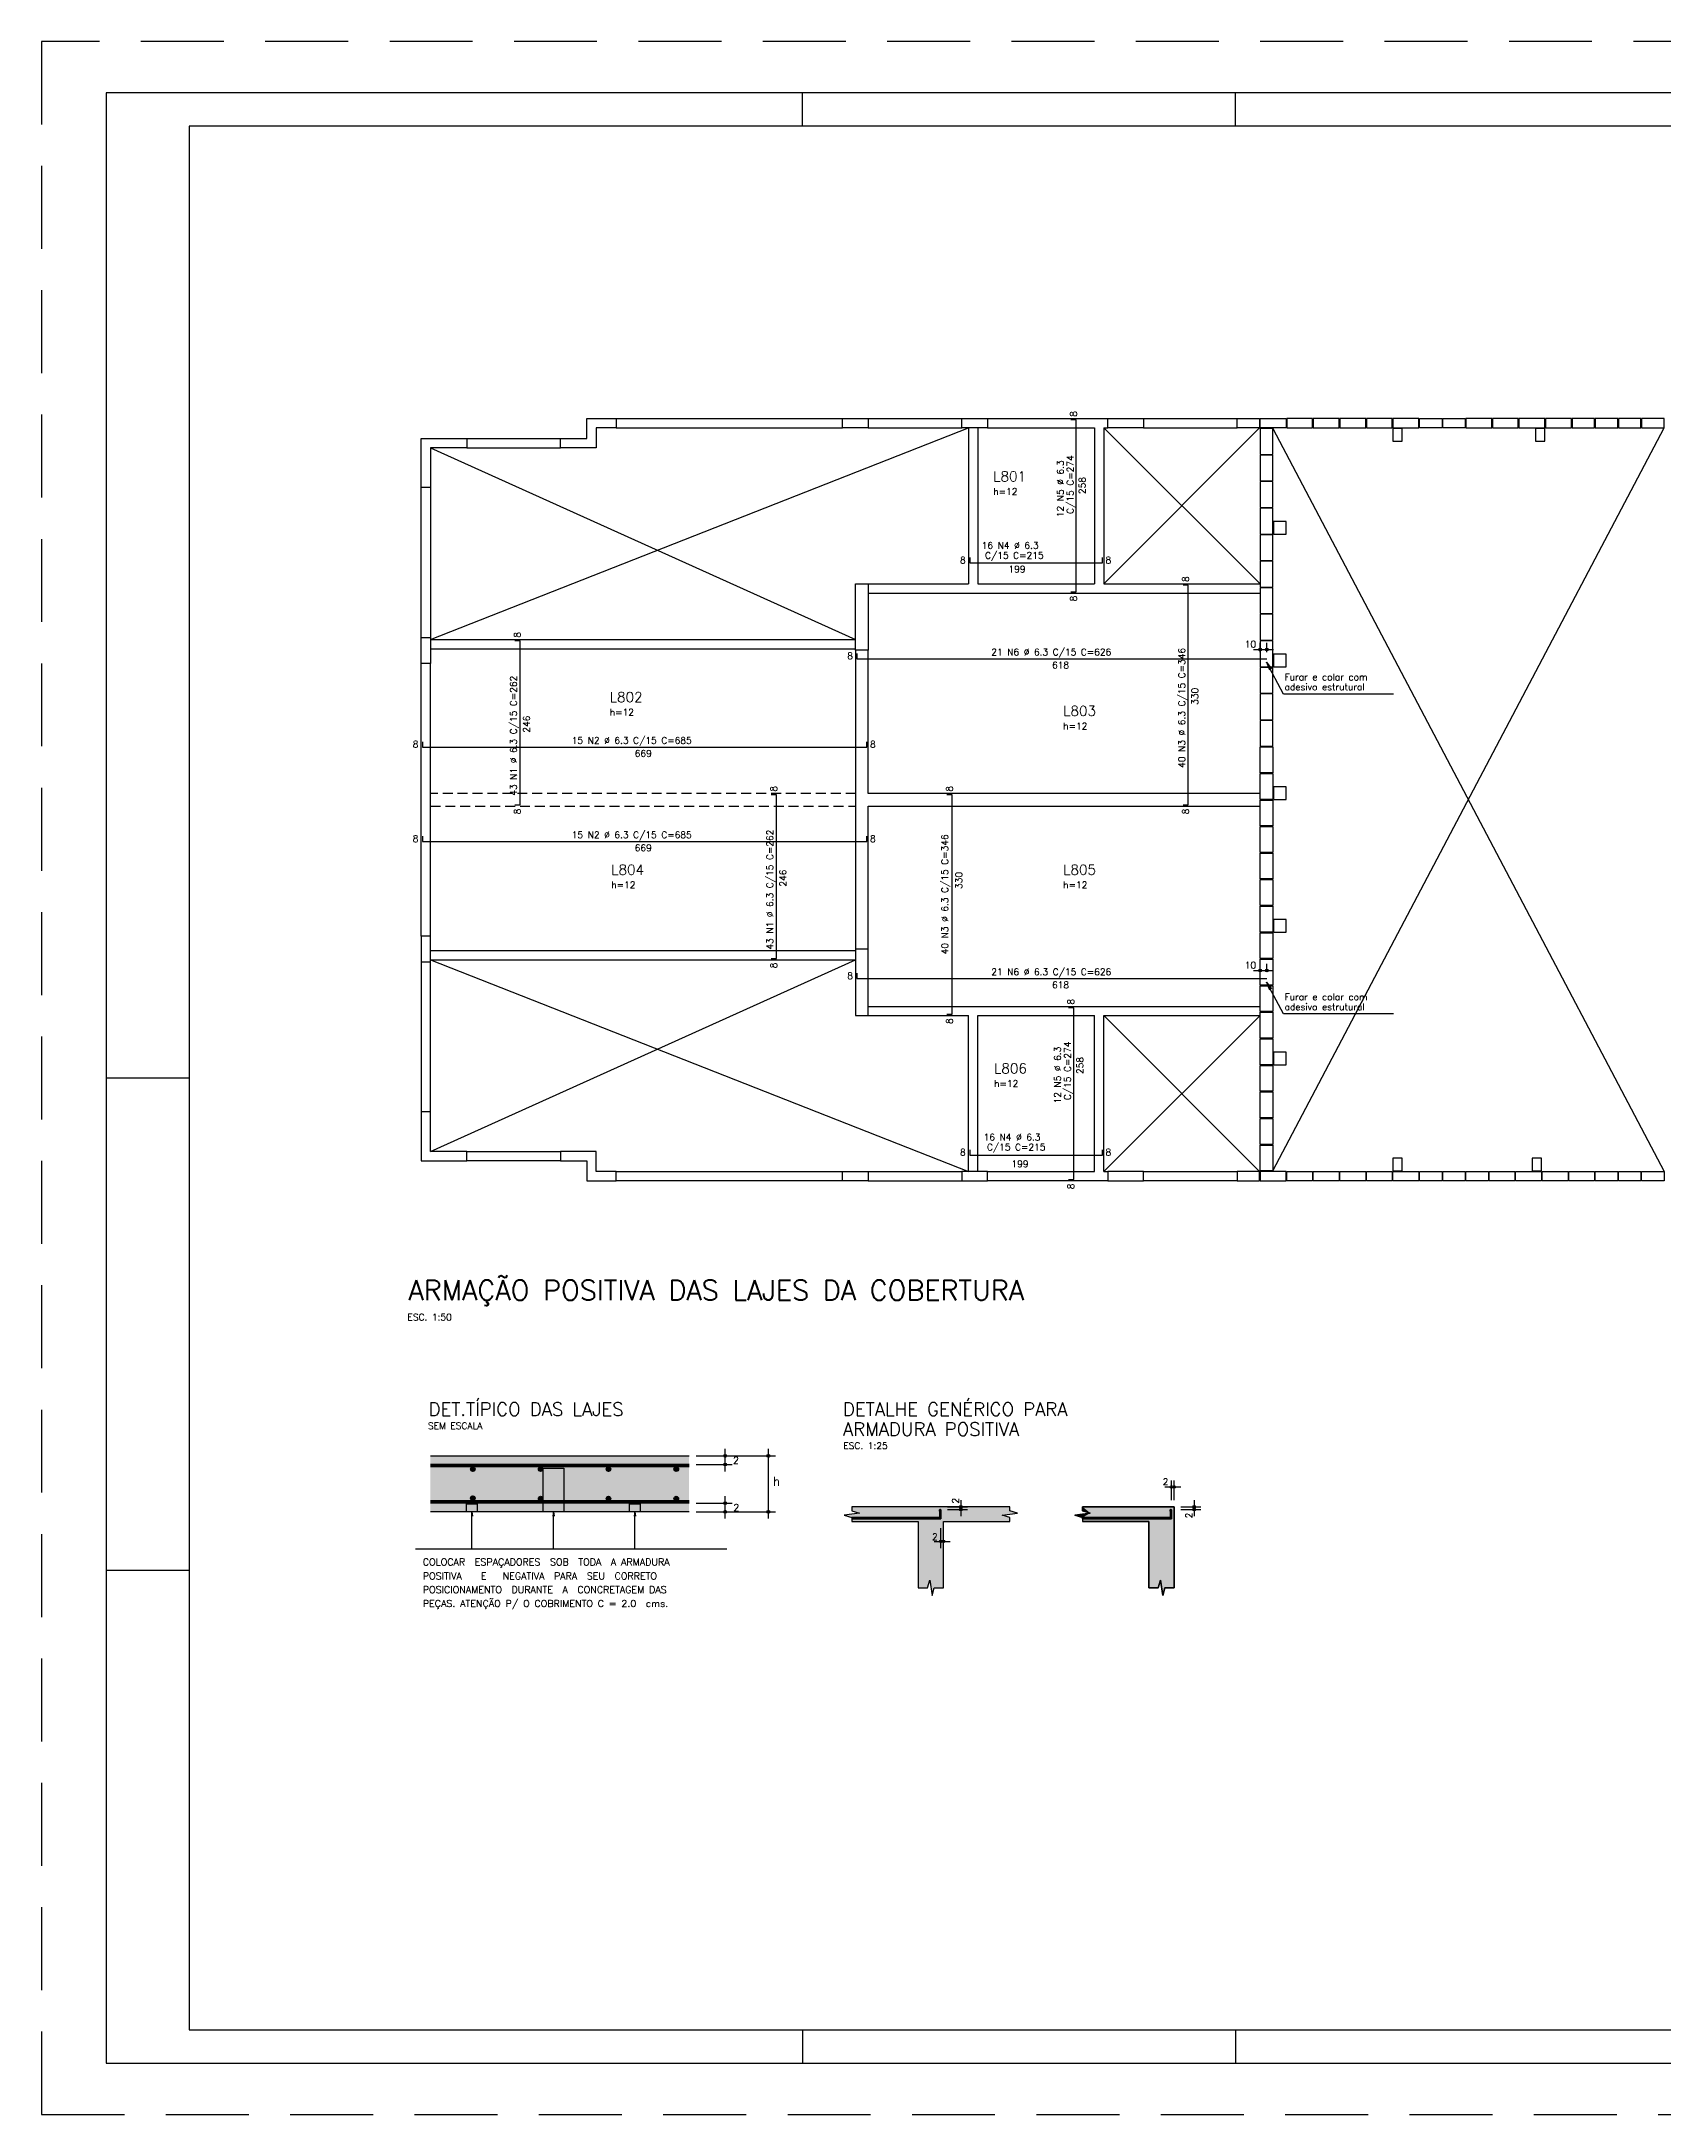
# Model space of a CAD drawing. Extents: x -1.9 to 86, y -1.5 to 60.9.
# Drawn here: x -1.9 to 47, y -1.5 to 60.9 of the extents above; entities that cross this region are included whole.
import ezdxf

# ---------------------------------------------------------------- set-up
doc = ezdxf.new("R2010")
doc.units = 0
doc.header["$MEASUREMENT"] = 0
doc.linetypes.add('ESTILO_TQS_0001', pattern=[0.45, 0.3, -0.15])
doc.linetypes.add('HIDDEN', pattern=[0.375, 0.25, -0.125])
doc.layers.get('0').update_dxf_attribs({"linetype": 'CONTINUOUS'})
doc.layers.get('Defpoints').update_dxf_attribs({"linetype": 'CONTINUOUS'})
for name, color, linetype in [('ARQ_FOLHA', 7, 'CONTINUOUS'), ('PENA_01', 1, 'CONTINUOUS'), ('PENA_02', 2, 'CONTINUOUS'), ('PENA_03', 3, 'CONTINUOUS'), ('PENA_04', 4, 'CONTINUOUS'), ('PENA_05', 5, 'CONTINUOUS'), ('PENA_06', 6, 'CONTINUOUS'), ('PENA_10', 253, 'CONTINUOUS')]:
    doc.layers.add(name, color=color, linetype=linetype)
doc.styles.get("Standard").update_dxf_attribs({"font": 'ROMANS.SHX'})

# ---------------------------------------------------------------- blocks, each defined once
blk = doc.blocks.new('FOLHA A1 - 841 X 594')
at = {"layer": 'ARQ_FOLHA', "color": 1}
for p, q in [((-631, 584), (-631, 594)), ((-500.5, 584), (-500.5, 594)), ((-816, 297), (-841, 297)), ((-816, 148.5), (-841, 148.5)), ((-631, 10), (-631, 0)), ((-500.5, 10), (-500.5, 0))]:
    blk.add_line(p, q, dxfattribs=at)
for points in [[(-841, 0), (0, 0), (0, 594), (-841, 594)], [(-816, 10), (-10, 10), (-10, 584), (-816, 584)]]:
    blk.add_lwpolyline(points, close=True, dxfattribs=at)
at = {"layer": 'Defpoints', "color": 8, "linetype": 'HIDDEN', "ltscale": 100}
blk.add_lwpolyline([(-860.5, 609.5), (-860.5, -15.5), (19.5, -15.5), (19.5, 609.5)], close=True, dxfattribs=at)
blk = doc.blocks.new('*U24')
blk.add_blockref('FOLHA A1 - 841 X 594', (0, 0))

msp = doc.modelspace()

# ---------------------------------------------------------------- linework, layer by layer
at = {"layer": 'PENA_01', "linetype": 'Continuous'}
for p, q in [((22.599, 42.6), (22.599, 33.58)), ((22.979, 38.28), (22.979, 42.6)), ((34.599, 42.621), (35.199, 42.621)), ((34.799, 42.542), (34.799, 42.821)), ((34.999, 42.542), (34.999, 42.821)), ((34.799, 38.28), (22.979, 38.28)), ((22.979, 37.9), (34.799, 37.9)), ((22.979, 33.58), (22.979, 37.9)), ((34.799, 32.898), (34.799, 33.141)), ((34.999, 32.898), (34.999, 33.141)), ((34.599, 32.941), (35.199, 32.941)), ((17.788, 18.305), (18.875, 18.305)), ((17.998, 18.305), (20.178, 18.305)), ((18.665, 17.84), (18.665, 18.515)), ((19.968, 16.415), (19.968, 18.515)), ((17.788, 18.05), (18.875, 18.05)), ((32.123, 16.97), (32.123, 17.57)), ((32.203, 16.97), (32.203, 17.57)), ((17.788, 16.881), (18.875, 16.881)), ((18.665, 16.415), (18.665, 17.091)), ((25.769, 16.97), (25.769, 16.49)), ((31.923, 17.37), (32.403, 17.37)), ((32.803, 16.97), (32.803, 16.49)), ((17.788, 16.625), (18.875, 16.625)), ((17.998, 16.625), (20.178, 16.625)), ((25.369, 16.77), (25.969, 16.77)), ((25.369, 16.69), (25.969, 16.69)), ((32.403, 16.77), (33.003, 16.77)), ((32.403, 16.69), (33.003, 16.69)), ((24.969, 15.73), (25.449, 15.73)), ((25.169, 15.53), (25.169, 16.13)), ((25.249, 15.53), (25.249, 16.13))]:
    msp.add_line(p, q, dxfattribs=at)
at = {"layer": 'PENA_01', "linetype": 'ESTILO_TQS_0001'}
for p, q in [((22.599, 38.28), (9.779, 38.28)), ((9.779, 37.9), (22.599, 37.9))]:
    msp.add_line(p, q, dxfattribs=at)
at = {"layer": 'PENA_01', "linetype": 'Continuous'}
for points in [[(15.379, 49.58), (22.199, 49.58)], [(22.979, 49.58), (25.799, 49.58)], [(26.579, 49.58), (30.199, 49.58)], [(31.279, 49.58), (34.099, 49.58)], [(35.579, 49.3), (34.799, 49.3), (34.799, 49.58), (35.579, 49.58), (35.579, 49.3)], [(35.599, 49.3), (36.379, 49.3), (36.379, 49.58), (35.599, 49.58), (35.599, 49.3)], [(36.399, 49.3), (37.179, 49.3), (37.179, 49.58), (36.399, 49.58), (36.399, 49.3)], [(37.199, 49.3), (37.979, 49.3), (37.979, 49.58), (37.199, 49.58), (37.199, 49.3)], [(37.999, 49.3), (38.779, 49.3), (38.779, 49.58), (37.999, 49.58), (37.999, 49.3)], [(38.799, 49.3), (39.579, 49.3), (39.579, 49.58), (38.799, 49.58), (38.799, 49.3)], [(40.279, 49.3), (39.599, 49.3), (39.599, 49.58), (40.279, 49.58), (40.279, 49.3)], [(40.979, 49.3), (40.299, 49.3), (40.299, 49.58), (40.979, 49.58), (40.979, 49.3)], [(40.999, 49.3), (41.779, 49.3), (41.779, 49.58), (40.999, 49.58), (40.999, 49.3)], [(41.799, 49.3), (42.579, 49.3), (42.579, 49.58), (41.799, 49.58), (41.799, 49.3)], [(42.599, 49.3), (43.379, 49.3), (43.379, 49.58), (42.599, 49.58), (42.599, 49.3)], [(43.399, 49.3), (44.179, 49.3), (44.179, 49.58), (43.399, 49.58), (43.399, 49.3)], [(44.199, 49.3), (44.879, 49.3), (44.879, 49.58), (44.199, 49.58), (44.199, 49.3)], [(44.899, 49.3), (45.579, 49.3), (45.579, 49.58), (44.899, 49.58), (44.899, 49.3)], [(45.599, 49.3), (46.279, 49.3), (46.279, 49.58), (45.599, 49.58), (45.599, 49.3)], [(46.299, 49.3), (46.979, 49.3), (46.979, 49.58), (46.299, 49.58), (46.299, 49.3)], [(10.879, 48.98), (13.699, 48.98)], [(15.379, 49.3), (22.199, 49.3)], [(22.979, 49.3), (25.799, 49.3)], [(25.999, 49.3), (25.999, 44.6)], [(26.279, 49.3), (26.279, 44.6)], [(26.579, 49.3), (29.799, 49.3)], [(29.799, 49.3), (29.799, 44.6)], [(30.079, 49.3), (30.079, 44.6)], [(30.079, 49.3), (30.199, 49.3)], [(31.279, 49.3), (34.099, 49.3)], [(34.799, 49.28), (34.799, 48.5), (35.179, 48.5), (35.179, 49.28), (34.799, 49.28)], [(38.799, 49.28), (38.799, 48.9), (39.079, 48.9), (39.079, 49.28), (38.799, 49.28)], [(43.099, 49.28), (43.099, 48.9), (43.379, 48.9), (43.379, 49.28), (43.099, 49.28)], [(10.879, 48.7), (13.699, 48.7)], [(34.799, 48.48), (34.799, 47.7), (35.179, 47.7), (35.179, 48.48), (34.799, 48.48)], [(9.499, 42.98), (9.499, 47.5)], [(9.779, 47.5), (9.779, 42.98)], [(34.799, 47.68), (34.799, 46.9), (35.179, 46.9), (35.179, 47.68), (34.799, 47.68)], [(34.799, 46.88), (34.799, 46.1), (35.179, 46.1), (35.179, 46.88), (34.799, 46.88)], [(35.199, 46.1), (35.579, 46.1), (35.579, 46.48), (35.199, 46.48), (35.199, 46.1)], [(34.799, 46.08), (34.799, 45.3), (35.179, 45.3), (35.179, 46.08), (34.799, 46.08)], [(34.799, 45.28), (34.799, 44.5), (35.179, 44.5), (35.179, 45.28), (34.799, 45.28)], [(22.979, 44.6), (25.999, 44.6)], [(26.279, 44.6), (29.799, 44.6)], [(30.079, 44.6), (34.799, 44.6)], [(34.799, 44.48), (34.799, 43.7), (35.179, 43.7), (35.179, 44.48), (34.799, 44.48)], [(22.979, 44.32), (34.799, 44.32)], [(34.799, 43.68), (34.799, 42.9), (35.179, 42.9), (35.179, 43.68), (34.799, 43.68)], [(9.779, 42.92), (22.599, 42.92)], [(9.779, 42.64), (22.599, 42.64)], [(34.799, 42.88), (34.799, 42.1), (35.179, 42.1), (35.179, 42.88), (34.799, 42.88)], [(9.499, 33.98), (9.499, 42.2)], [(9.779, 33.98), (9.779, 42.2)], [(34.799, 42.08), (34.799, 41.3), (35.179, 41.3), (35.179, 42.08), (34.799, 42.08)], [(35.199, 42.1), (35.579, 42.1), (35.579, 42.48), (35.199, 42.48), (35.199, 42.1)], [(34.799, 41.28), (34.799, 40.5), (35.179, 40.5), (35.179, 41.28), (34.799, 41.28)], [(34.799, 40.48), (34.799, 39.7), (35.179, 39.7), (35.179, 40.48), (34.799, 40.48)], [(34.799, 38.9), (34.799, 39.68), (35.179, 39.68), (35.179, 38.9), (34.799, 38.9)], [(34.799, 38.1), (34.799, 38.88), (35.179, 38.88), (35.179, 38.1), (34.799, 38.1)], [(35.199, 38.1), (35.579, 38.1), (35.579, 38.48), (35.199, 38.48), (35.199, 38.1)], [(34.799, 37.3), (34.799, 38.08), (35.179, 38.08), (35.179, 37.3), (34.799, 37.3)], [(34.799, 36.5), (34.799, 37.28), (35.179, 37.28), (35.179, 36.5), (34.799, 36.5)], [(34.799, 35.7), (34.799, 36.48), (35.179, 36.48), (35.179, 35.7), (34.799, 35.7)], [(34.799, 34.9), (34.799, 35.68), (35.179, 35.68), (35.179, 34.9), (34.799, 34.9)], [(34.799, 34.1), (34.799, 34.88), (35.179, 34.88), (35.179, 34.1), (34.799, 34.1)], [(35.199, 34.1), (35.579, 34.1), (35.579, 34.48), (35.199, 34.48), (35.199, 34.1)], [(34.799, 33.3), (34.799, 34.08), (35.179, 34.08), (35.179, 33.3), (34.799, 33.3)], [(9.499, 33.2), (9.499, 28.68)], [(9.779, 33.54), (22.599, 33.54)], [(9.779, 33.26), (22.599, 33.26)], [(9.779, 28.68), (9.779, 33.2)], [(34.799, 32.5), (34.799, 33.28), (35.179, 33.28), (35.179, 32.5), (34.799, 32.5)], [(34.799, 31.7), (34.799, 32.48), (35.179, 32.48), (35.179, 31.7), (34.799, 31.7)], [(22.979, 31.86), (34.799, 31.86)], [(22.979, 31.58), (25.999, 31.58)], [(25.999, 26.88), (25.999, 31.58)], [(26.279, 26.88), (26.279, 31.58)], [(26.279, 31.58), (29.799, 31.58)], [(29.799, 26.88), (29.799, 31.58)], [(30.079, 26.88), (30.079, 31.58)], [(30.079, 31.58), (34.799, 31.58)], [(34.799, 30.9), (34.799, 31.68), (35.179, 31.68), (35.179, 30.9), (34.799, 30.9)], [(34.799, 30.1), (34.799, 30.88), (35.179, 30.88), (35.179, 30.1), (34.799, 30.1)], [(34.799, 29.3), (34.799, 30.08), (35.179, 30.08), (35.179, 29.3), (34.799, 29.3)], [(35.199, 30.1), (35.579, 30.1), (35.579, 30.48), (35.199, 30.48), (35.199, 30.1)], [(34.799, 28.5), (34.799, 29.28), (35.179, 29.28), (35.179, 28.5), (34.799, 28.5)], [(34.799, 27.7), (34.799, 28.48), (35.179, 28.48), (35.179, 27.7), (34.799, 27.7)], [(34.799, 26.9), (34.799, 27.68), (35.179, 27.68), (35.179, 26.9), (34.799, 26.9)], [(10.879, 27.48), (13.699, 27.48)], [(13.699, 27.2), (10.879, 27.2)], [(15.379, 26.88), (22.199, 26.88)], [(22.979, 26.88), (25.799, 26.88)], [(26.579, 26.88), (29.799, 26.88)], [(30.079, 26.88), (30.199, 26.88)], [(31.279, 26.88), (34.099, 26.88)], [(35.579, 26.88), (34.799, 26.88), (34.799, 26.6), (35.579, 26.6), (35.579, 26.88)], [(35.599, 26.88), (36.379, 26.88), (36.379, 26.6), (35.599, 26.6), (35.599, 26.88)], [(36.399, 26.88), (37.179, 26.88), (37.179, 26.6), (36.399, 26.6), (36.399, 26.88)], [(37.199, 26.88), (37.979, 26.88), (37.979, 26.6), (37.199, 26.6), (37.199, 26.88)], [(37.999, 26.88), (38.779, 26.88), (38.779, 26.6), (37.999, 26.6), (37.999, 26.88)], [(38.799, 27.28), (38.799, 26.9), (39.079, 26.9), (39.079, 27.28), (38.799, 27.28)], [(38.799, 26.88), (39.579, 26.88), (39.579, 26.6), (38.799, 26.6), (38.799, 26.88)], [(39.599, 26.88), (40.279, 26.88), (40.279, 26.6), (39.599, 26.6), (39.599, 26.88)], [(40.299, 26.88), (40.979, 26.88), (40.979, 26.6), (40.299, 26.6), (40.299, 26.88)], [(40.999, 26.88), (41.679, 26.88), (41.679, 26.6), (40.999, 26.6), (40.999, 26.88)], [(41.699, 26.88), (42.479, 26.88), (42.479, 26.6), (41.699, 26.6), (41.699, 26.88)], [(42.499, 26.88), (43.279, 26.88), (43.279, 26.6), (42.499, 26.6), (42.499, 26.88)], [(42.999, 27.28), (42.999, 26.9), (43.279, 26.9), (43.279, 27.28), (42.999, 27.28)], [(43.299, 26.88), (44.079, 26.88), (44.079, 26.6), (43.299, 26.6), (43.299, 26.88)], [(44.099, 26.88), (44.879, 26.88), (44.879, 26.6), (44.099, 26.6), (44.099, 26.88)], [(44.899, 26.88), (45.579, 26.88), (45.579, 26.6), (44.899, 26.6), (44.899, 26.88)], [(45.599, 26.88), (46.279, 26.88), (46.279, 26.6), (45.599, 26.6), (45.599, 26.88)], [(46.299, 26.88), (46.979, 26.88), (46.979, 26.6), (46.299, 26.6), (46.299, 26.88)], [(22.199, 26.6), (15.379, 26.6)], [(22.979, 26.6), (25.799, 26.6)], [(30.199, 26.6), (26.579, 26.6)], [(34.099, 26.6), (31.279, 26.6)], [(11.03, 15.509), (11.03, 16.625), (11.048, 16.487), (11.03, 16.625), (11.012, 16.487)], [(13.487, 15.509), (13.487, 16.625), (13.505, 16.487), (13.487, 16.625), (13.469, 16.487)], [(15.944, 15.509), (15.944, 16.625), (15.962, 16.487), (15.944, 16.625), (15.926, 16.487)]]:
    msp.add_lwpolyline(points, dxfattribs=at)
at = {"layer": 'PENA_02', "linetype": 'Continuous'}
for points in [[(13.699, 48.98), (14.499, 48.98), (14.499, 49.58), (15.379, 49.58), (15.379, 49.3), (14.779, 49.3), (14.779, 48.7), (13.699, 48.7), (13.699, 48.98)], [(22.199, 49.58), (22.979, 49.58), (22.979, 49.3), (22.199, 49.3), (22.199, 49.58)], [(25.799, 49.58), (26.579, 49.58), (26.579, 49.3), (25.799, 49.3), (25.799, 49.58)], [(30.199, 49.58), (31.279, 49.58), (31.279, 49.3), (30.199, 49.3), (30.199, 49.58)], [(34.099, 49.58), (34.779, 49.58), (34.779, 49.3), (34.099, 49.3), (34.099, 49.58)], [(9.499, 48.98), (10.879, 48.98), (10.879, 48.7), (9.779, 48.7), (9.779, 47.5), (9.499, 47.5), (9.499, 48.98)], [(22.599, 42.6), (22.599, 44.6), (22.979, 44.6), (22.979, 42.6), (22.599, 42.6)], [(9.499, 42.2), (9.499, 42.98), (9.779, 42.98), (9.779, 42.2), (9.499, 42.2)], [(9.499, 33.98), (9.499, 33.2), (9.779, 33.2), (9.779, 33.98), (9.499, 33.98)], [(22.599, 33.58), (22.599, 31.58), (22.979, 31.58), (22.979, 33.58), (22.599, 33.58)], [(9.499, 27.2), (10.879, 27.2), (10.879, 27.48), (9.779, 27.48), (9.779, 28.68), (9.499, 28.68), (9.499, 27.2)], [(13.699, 27.2), (14.499, 27.2), (14.499, 26.6), (15.379, 26.6), (15.379, 26.88), (14.779, 26.88), (14.779, 27.48), (13.699, 27.48), (13.699, 27.2)], [(22.199, 26.88), (22.979, 26.88), (22.979, 26.6), (22.199, 26.6), (22.199, 26.88)], [(25.799, 26.6), (26.579, 26.6), (26.579, 26.88), (25.799, 26.88), (25.799, 26.6)], [(30.199, 26.6), (31.279, 26.6), (31.279, 26.88), (30.199, 26.88), (30.199, 26.6)], [(34.099, 26.6), (34.779, 26.6), (34.779, 26.88), (34.099, 26.88), (34.099, 26.6)]]:
    msp.add_lwpolyline(points, dxfattribs=at)
for centre, radius in [((34.799, 42.621), 0.04), ((34.799, 42.621), 0.02), ((34.999, 42.621), 0.04), ((34.999, 42.621), 0.02), ((34.799, 32.941), 0.04), ((34.799, 32.941), 0.02), ((34.999, 32.941), 0.04), ((34.999, 32.941), 0.02), ((18.665, 18.305), 0.042), ((18.665, 18.305), 0.021), ((19.968, 18.305), 0.042), ((19.968, 18.305), 0.021), ((18.665, 18.05), 0.042), ((18.665, 18.05), 0.021), ((18.665, 16.881), 0.042), ((18.665, 16.881), 0.021), ((32.123, 17.37), 0.04), ((32.123, 17.37), 0.02), ((32.203, 17.37), 0.04), ((32.203, 17.37), 0.02), ((18.665, 16.625), 0.042), ((18.665, 16.625), 0.021), ((19.968, 16.625), 0.042), ((19.968, 16.625), 0.021), ((25.769, 16.77), 0.04), ((25.769, 16.69), 0.04), ((25.769, 16.77), 0.02), ((25.769, 16.69), 0.02), ((32.803, 16.77), 0.04), ((32.803, 16.69), 0.04), ((32.803, 16.77), 0.02), ((32.803, 16.69), 0.02), ((25.169, 15.73), 0.04), ((25.169, 15.73), 0.02), ((25.249, 15.73), 0.04), ((25.249, 15.73), 0.02)]:
    msp.add_circle(centre, radius, dxfattribs=at)
at = {"layer": 'PENA_03', "linetype": 'Continuous'}
for p, q in [((34.799, 42.342), (34.799, 42.342)), ((34.999, 42.342), (34.999, 42.342)), ((34.799, 32.698), (34.799, 32.698)), ((34.999, 32.698), (34.999, 32.698)), ((9.777, 18.305), (17.578, 18.305)), ((17.578, 18.05), (9.777, 18.05)), ((17.578, 18.036), (9.777, 18.036)), ((17.578, 18.022), (9.777, 18.022)), ((17.578, 18.008), (9.777, 18.008)), ((17.578, 17.994), (9.777, 17.994)), ((17.578, 17.98), (9.777, 17.98)), ((10.988, 17.899), (11.068, 17.979)), ((10.999, 17.871), (11.096, 17.968)), ((11.001, 17.952), (11.016, 17.966)), ((11.019, 17.851), (11.116, 17.948)), ((11.049, 17.841), (11.127, 17.919)), ((13.033, 17.899), (13.113, 17.979)), ((13.044, 17.871), (13.141, 17.968)), ((13.046, 17.952), (13.06, 17.966)), ((13.064, 17.851), (13.161, 17.948)), ((13.093, 17.841), (13.171, 17.919)), ((15.077, 17.899), (15.157, 17.979)), ((15.089, 17.871), (15.186, 17.968)), ((15.09, 17.952), (15.105, 17.966)), ((15.109, 17.851), (15.205, 17.948)), ((15.138, 17.841), (15.216, 17.919)), ((17.122, 17.899), (17.202, 17.979)), ((17.133, 17.871), (17.23, 17.968)), ((17.135, 17.952), (17.15, 17.966)), ((17.153, 17.851), (17.25, 17.948)), ((17.183, 17.841), (17.261, 17.919)), ((17.578, 16.951), (9.777, 16.951)), ((17.578, 16.937), (9.777, 16.937)), ((17.578, 16.923), (9.777, 16.923)), ((17.578, 16.909), (9.777, 16.909)), ((17.578, 16.895), (9.777, 16.895)), ((17.578, 16.881), (9.777, 16.881)), ((10.988, 17.022), (11.068, 17.102)), ((10.999, 16.993), (11.096, 17.09)), ((11.001, 17.074), (11.016, 17.089)), ((11.019, 16.974), (11.116, 17.07)), ((11.049, 16.963), (11.127, 17.041)), ((13.033, 17.007), (13.113, 17.087)), ((13.044, 16.979), (13.141, 17.076)), ((13.046, 17.06), (13.06, 17.075)), ((13.064, 16.96), (13.161, 17.056)), ((13.093, 16.949), (13.171, 17.027)), ((15.077, 17.007), (15.157, 17.087)), ((15.089, 16.979), (15.186, 17.076)), ((15.09, 17.06), (15.105, 17.075)), ((15.109, 16.96), (15.205, 17.056)), ((15.138, 16.949), (15.216, 17.027)), ((17.122, 17.007), (17.202, 17.087)), ((17.133, 16.979), (17.23, 17.076)), ((17.135, 17.06), (17.15, 17.075)), ((17.153, 16.96), (17.25, 17.056)), ((17.183, 16.949), (17.261, 17.027)), ((17.578, 16.625), (9.777, 16.625)), ((22.489, 16.45), (22.489, 16.41)), ((25.129, 16.45), (22.489, 16.45)), ((22.489, 16.41), (25.169, 16.41)), ((23.729, 16.41), (23.729, 16.41)), ((25.129, 16.67), (25.129, 16.45)), ((25.169, 16.41), (25.169, 16.67)), ((32.083, 16.45), (29.443, 16.45)), ((29.443, 16.45), (29.443, 16.33)), ((29.443, 16.45), (29.443, 16.33)), ((29.443, 16.45), (29.443, 16.33)), ((29.443, 16.45), (29.443, 16.33)), ((29.443, 16.45), (29.443, 16.33)), ((29.443, 16.45), (29.443, 16.33)), ((29.443, 16.45), (29.443, 16.33)), ((29.443, 16.45), (29.443, 16.33)), ((29.443, 16.45), (29.443, 16.33)), ((29.443, 16.45), (29.443, 16.33)), ((29.443, 16.45), (29.443, 16.33)), ((29.443, 16.45), (29.443, 16.33)), ((29.443, 16.41), (32.123, 16.41)), ((32.083, 16.67), (32.083, 16.45)), ((32.203, 16.77), (32.123, 16.77)), ((32.123, 16.77), (32.123, 16.77)), ((32.123, 16.41), (32.123, 16.67)), ((32.203, 16.77), (32.203, 16.69)), ((32.203, 16.77), (32.203, 16.77)), ((32.203, 16.77), (32.203, 16.77)), ((32.203, 16.69), (32.203, 16.69)), ((9.326, 15.509), (18.717, 15.509))]:
    msp.add_line(p, q, dxfattribs=at)
for points in [[(9.779, 42.92), (25.999, 49.3)], [(30.079, 44.6), (34.779, 49.3)], [(30.079, 49.3), (34.799, 44.6)], [(35.179, 26.9), (46.979, 49.3)], [(35.179, 49.28), (46.979, 26.88)], [(9.779, 48.7), (22.599, 42.92)], [(38.814, 41.276), (35.499, 41.276), (34.991, 42.236), (35.136, 42.032), (34.991, 42.236), (35.078, 42.001)], [(9.779, 33.26), (25.999, 26.88)], [(9.779, 27.48), (22.599, 33.26)], [(38.814, 31.632), (35.499, 31.632), (34.991, 32.591), (35.136, 32.388), (34.991, 32.591), (35.078, 32.357)], [(30.079, 31.58), (34.779, 26.88)], [(30.079, 26.88), (34.799, 31.58)], [(13.176, 17.94), (13.798, 17.94), (13.798, 16.625), (13.176, 16.625), (13.176, 17.94)], [(10.869, 16.865), (11.191, 16.865), (11.191, 16.625), (10.869, 16.625), (10.869, 16.865)], [(15.783, 16.865), (16.105, 16.865), (16.105, 16.625), (15.783, 16.625), (15.783, 16.865)], [(25.249, 16.33), (27.249, 16.33), (27.249, 16.45), (27.018, 16.517), (27.48, 16.584), (27.249, 16.65), (27.249, 16.77), (22.489, 16.77), (22.489, 16.65), (22.72, 16.584), (22.258, 16.517), (22.489, 16.45), (22.489, 16.33), (24.489, 16.33), (24.489, 14.33), (24.769, 14.33), (24.836, 14.561), (24.903, 14.099), (24.969, 14.33), (25.249, 14.33), (25.249, 16.33)], [(25.169, 16.41), (25.169, 16.67), (25.169, 16.674), (25.168, 16.678), (25.166, 16.682), (25.163, 16.685), (25.159, 16.687), (25.156, 16.689), (25.151, 16.69), (25.147, 16.69), (25.143, 16.689), (25.139, 16.687), (25.136, 16.685), (25.133, 16.682), (25.131, 16.678), (25.13, 16.674), (25.129, 16.67), (25.129, 16.45), (22.489, 16.45), (22.489, 16.41), (25.169, 16.41)], [(25.169, 16.41), (22.489, 16.45), (22.489, 16.41), (25.169, 16.41)], [(25.169, 16.41), (25.129, 16.45), (22.489, 16.45), (25.169, 16.41)], [(25.169, 16.41), (25.13, 16.674), (25.129, 16.67), (25.169, 16.41)], [(25.169, 16.41), (25.129, 16.67), (25.129, 16.45), (25.169, 16.41)], [(25.169, 16.41), (25.131, 16.678), (25.13, 16.674), (25.169, 16.41)], [(25.169, 16.41), (25.133, 16.682), (25.131, 16.678), (25.169, 16.41)], [(25.169, 16.41), (25.136, 16.685), (25.133, 16.682), (25.169, 16.41)], [(25.169, 16.41), (25.139, 16.687), (25.136, 16.685), (25.169, 16.41)], [(25.169, 16.41), (25.143, 16.689), (25.139, 16.687), (25.169, 16.41)], [(25.169, 16.41), (25.147, 16.69), (25.143, 16.689), (25.169, 16.41)], [(25.169, 16.41), (25.151, 16.69), (25.147, 16.69), (25.169, 16.41)], [(25.169, 16.41), (25.156, 16.689), (25.151, 16.69), (25.169, 16.41)], [(25.169, 16.41), (25.159, 16.687), (25.156, 16.689), (25.169, 16.41)], [(25.169, 16.41), (25.163, 16.685), (25.159, 16.687), (25.169, 16.41)], [(25.169, 16.41), (25.166, 16.682), (25.163, 16.685), (25.169, 16.41)], [(25.169, 16.41), (25.168, 16.678), (25.166, 16.682), (25.169, 16.41)], [(25.169, 16.41), (25.169, 16.674), (25.168, 16.678), (25.169, 16.41)], [(25.169, 16.41), (25.169, 16.67), (25.169, 16.674), (25.169, 16.41)], [(29.443, 16.33), (31.443, 16.33), (31.443, 14.33), (31.723, 14.33), (31.79, 14.561), (31.857, 14.099), (31.923, 14.33), (32.203, 14.33), (32.203, 16.77), (29.443, 16.77), (29.443, 16.65), (29.674, 16.584), (29.212, 16.517), (29.443, 16.45), (29.443, 16.33)], [(29.443, 16.45), (29.212, 16.517), (29.674, 16.584), (29.443, 16.65), (29.443, 16.77), (32.203, 16.77), (32.203, 14.33), (31.923, 14.33), (31.857, 14.099), (31.79, 14.561), (31.723, 14.33), (31.443, 14.33), (31.443, 16.33), (29.443, 16.33)], [(32.123, 16.41), (32.123, 16.67), (32.123, 16.674), (32.122, 16.678), (32.12, 16.682), (32.117, 16.685), (32.113, 16.687), (32.11, 16.689), (32.105, 16.69), (32.101, 16.69), (32.097, 16.689), (32.093, 16.687), (32.09, 16.685), (32.087, 16.682), (32.085, 16.678), (32.084, 16.674), (32.083, 16.67), (32.083, 16.45), (29.443, 16.45), (29.443, 16.41), (32.123, 16.41)], [(29.443, 16.41), (29.443, 16.45)], [(32.123, 16.41), (29.443, 16.45), (29.443, 16.41), (32.123, 16.41)], [(32.123, 16.41), (32.083, 16.45), (29.443, 16.45), (32.123, 16.41)], [(32.123, 16.41), (32.084, 16.674), (32.083, 16.67), (32.123, 16.41)], [(32.123, 16.41), (32.083, 16.67), (32.083, 16.45), (32.123, 16.41)], [(32.123, 16.41), (32.085, 16.678), (32.084, 16.674), (32.123, 16.41)], [(32.123, 16.41), (32.087, 16.682), (32.085, 16.678), (32.123, 16.41)], [(32.123, 16.41), (32.09, 16.685), (32.087, 16.682), (32.123, 16.41)], [(32.123, 16.41), (32.093, 16.687), (32.09, 16.685), (32.123, 16.41)], [(32.123, 16.41), (32.097, 16.689), (32.093, 16.687), (32.123, 16.41)], [(32.123, 16.41), (32.101, 16.69), (32.097, 16.689), (32.123, 16.41)], [(32.123, 16.41), (32.105, 16.69), (32.101, 16.69), (32.123, 16.41)], [(32.123, 16.41), (32.11, 16.689), (32.105, 16.69), (32.123, 16.41)], [(32.123, 16.41), (32.113, 16.687), (32.11, 16.689), (32.123, 16.41)], [(32.123, 16.41), (32.117, 16.685), (32.113, 16.687), (32.123, 16.41)], [(32.123, 16.41), (32.12, 16.682), (32.117, 16.685), (32.123, 16.41)], [(32.123, 16.41), (32.122, 16.678), (32.12, 16.682), (32.123, 16.41)], [(32.123, 16.41), (32.123, 16.674), (32.122, 16.678), (32.123, 16.41)], [(32.123, 16.41), (32.123, 16.67), (32.123, 16.674), (32.123, 16.41)]]:
    msp.add_lwpolyline(points, dxfattribs=at)
for centre in [(11.057, 17.91), (13.102, 17.91), (15.147, 17.91), (17.191, 17.91), (11.057, 17.033), (13.102, 17.018), (15.147, 17.018), (17.191, 17.018)]:
    msp.add_circle(centre, 0.07, dxfattribs=at)
for points in [[(25.169, 16.41), (22.489, 16.45), (22.489, 16.41)], [(25.169, 16.41), (25.129, 16.45), (22.489, 16.45)], [(25.169, 16.41), (22.489, 16.45), (25.169, 16.41)], [(25.169, 16.41), (22.489, 16.41), (25.169, 16.41)], [(25.169, 16.41), (25.13, 16.674), (25.129, 16.67)], [(25.169, 16.41), (25.129, 16.67), (25.129, 16.45)], [(25.169, 16.41), (25.129, 16.67), (25.169, 16.41)], [(25.169, 16.41), (25.129, 16.45), (25.169, 16.41)], [(25.169, 16.41), (25.131, 16.678), (25.13, 16.674)], [(25.169, 16.41), (25.13, 16.674), (25.169, 16.41)], [(25.169, 16.41), (25.133, 16.682), (25.131, 16.678)], [(25.169, 16.41), (25.131, 16.678), (25.169, 16.41)], [(25.169, 16.41), (25.136, 16.685), (25.133, 16.682)], [(25.169, 16.41), (25.133, 16.682), (25.169, 16.41)], [(25.169, 16.41), (25.139, 16.687), (25.136, 16.685)], [(25.169, 16.41), (25.136, 16.685), (25.169, 16.41)], [(25.169, 16.41), (25.143, 16.689), (25.139, 16.687)], [(25.169, 16.41), (25.139, 16.687), (25.169, 16.41)], [(25.169, 16.41), (25.147, 16.69), (25.143, 16.689)], [(25.169, 16.41), (25.143, 16.689), (25.169, 16.41)], [(25.169, 16.41), (25.151, 16.69), (25.147, 16.69)], [(25.169, 16.41), (25.147, 16.69), (25.169, 16.41)], [(25.169, 16.41), (25.156, 16.689), (25.151, 16.69)], [(25.169, 16.41), (25.151, 16.69), (25.169, 16.41)], [(25.169, 16.41), (25.159, 16.687), (25.156, 16.689)], [(25.169, 16.41), (25.156, 16.689), (25.169, 16.41)], [(25.169, 16.41), (25.163, 16.685), (25.159, 16.687)], [(25.169, 16.41), (25.159, 16.687), (25.169, 16.41)], [(25.169, 16.41), (25.166, 16.682), (25.163, 16.685)], [(25.169, 16.41), (25.163, 16.685), (25.169, 16.41)], [(25.169, 16.41), (25.168, 16.678), (25.166, 16.682)], [(25.169, 16.41), (25.166, 16.682), (25.169, 16.41)], [(25.169, 16.41), (25.169, 16.674), (25.168, 16.678)], [(25.169, 16.41), (25.168, 16.678), (25.169, 16.41)], [(25.169, 16.41), (25.169, 16.67), (25.169, 16.674)], [(25.169, 16.41), (25.169, 16.674), (25.169, 16.41)], [(32.123, 16.41), (29.443, 16.45), (29.443, 16.41)], [(32.123, 16.41), (32.083, 16.45), (29.443, 16.45)], [(32.123, 16.41), (29.443, 16.45), (32.123, 16.41)], [(32.123, 16.41), (29.443, 16.41), (32.123, 16.41)], [(32.123, 16.41), (32.084, 16.674), (32.083, 16.67)], [(32.123, 16.41), (32.083, 16.67), (32.083, 16.45)], [(32.123, 16.41), (32.083, 16.67), (32.123, 16.41)], [(32.123, 16.41), (32.083, 16.45), (32.123, 16.41)], [(32.123, 16.41), (32.085, 16.678), (32.084, 16.674)], [(32.123, 16.41), (32.084, 16.674), (32.123, 16.41)], [(32.123, 16.41), (32.087, 16.682), (32.085, 16.678)], [(32.123, 16.41), (32.085, 16.678), (32.123, 16.41)], [(32.123, 16.41), (32.09, 16.685), (32.087, 16.682)], [(32.123, 16.41), (32.087, 16.682), (32.123, 16.41)], [(32.123, 16.41), (32.093, 16.687), (32.09, 16.685)], [(32.123, 16.41), (32.09, 16.685), (32.123, 16.41)], [(32.123, 16.41), (32.097, 16.689), (32.093, 16.687)], [(32.123, 16.41), (32.093, 16.687), (32.123, 16.41)], [(32.123, 16.41), (32.101, 16.69), (32.097, 16.689)], [(32.123, 16.41), (32.097, 16.689), (32.123, 16.41)], [(32.123, 16.41), (32.105, 16.69), (32.101, 16.69)], [(32.123, 16.41), (32.101, 16.69), (32.123, 16.41)], [(32.123, 16.41), (32.11, 16.689), (32.105, 16.69)], [(32.123, 16.41), (32.105, 16.69), (32.123, 16.41)], [(32.123, 16.41), (32.113, 16.687), (32.11, 16.689)], [(32.123, 16.41), (32.11, 16.689), (32.123, 16.41)], [(32.123, 16.41), (32.117, 16.685), (32.113, 16.687)], [(32.123, 16.41), (32.113, 16.687), (32.123, 16.41)], [(32.123, 16.41), (32.12, 16.682), (32.117, 16.685)], [(32.123, 16.41), (32.117, 16.685), (32.123, 16.41)], [(32.123, 16.41), (32.122, 16.678), (32.12, 16.682)], [(32.123, 16.41), (32.12, 16.682), (32.123, 16.41)], [(32.123, 16.41), (32.123, 16.674), (32.122, 16.678)], [(32.123, 16.41), (32.122, 16.678), (32.123, 16.41)], [(32.123, 16.41), (32.123, 16.67), (32.123, 16.674)], [(32.123, 16.41), (32.123, 16.674), (32.123, 16.41)]]:
    msp.add_solid(points, dxfattribs=at)
at = {"layer": 'PENA_05', "linetype": 'Continuous'}
for p, q in [((29.251, 49.54), (29.091, 49.54)), ((29.251, 44.36), (29.251, 49.54)), ((26.039, 45.392), (26.039, 45.232)), ((26.039, 45.232), (30.039, 45.232)), ((30.039, 45.232), (30.039, 45.392)), ((32.63, 44.56), (32.47, 44.56)), ((32.63, 37.94), (32.63, 44.56)), ((29.091, 44.36), (29.251, 44.36)), ((12.481, 42.88), (12.321, 42.88)), ((12.481, 37.94), (12.481, 42.88)), ((22.639, 42.502), (22.639, 42.342)), ((22.639, 42.342), (34.999, 42.342)), ((9.539, 39.838), (9.539, 39.678)), ((9.539, 39.678), (22.939, 39.678)), ((22.939, 39.678), (22.939, 39.838)), ((20.212, 38.24), (20.052, 38.24)), ((20.212, 33.3), (20.212, 38.24)), ((25.509, 38.24), (25.349, 38.24)), ((25.509, 31.62), (25.509, 38.24)), ((12.321, 37.94), (12.481, 37.94)), ((32.47, 37.94), (32.63, 37.94)), ((9.539, 36.991), (9.539, 36.831)), ((22.939, 36.831), (22.939, 36.991)), ((9.539, 36.831), (22.939, 36.831)), ((20.052, 33.3), (20.212, 33.3)), ((22.639, 32.858), (22.639, 32.698)), ((22.639, 32.698), (34.999, 32.698)), ((25.349, 31.62), (25.509, 31.62)), ((29.173, 31.82), (29.013, 31.82)), ((29.173, 26.64), (29.173, 31.82)), ((26.039, 27.538), (26.039, 27.378)), ((30.039, 27.378), (30.039, 27.538)), ((26.039, 27.378), (30.039, 27.378)), ((29.013, 26.64), (29.173, 26.64))]:
    msp.add_line(p, q, dxfattribs=at)
at = {"layer": 'PENA_10', "linetype": 'Continuous'}
for points in [[(17.578, 16.625), (9.777, 16.625), (9.777, 18.305)], [(17.578, 16.625), (9.777, 18.305), (17.578, 18.305)], [(17.578, 16.625), (17.578, 18.305), (17.578, 16.625)], [(25.249, 16.33), (22.72, 16.584), (22.258, 16.517)], [(25.249, 16.33), (22.258, 16.517), (22.489, 16.45)], [(25.249, 16.33), (27.249, 16.77), (22.489, 16.77)], [(25.249, 16.33), (22.489, 16.77), (22.489, 16.65)], [(25.249, 16.33), (22.489, 16.65), (22.72, 16.584)], [(25.249, 16.33), (22.489, 16.45), (22.489, 16.33)], [(25.249, 16.33), (22.489, 16.33), (24.489, 16.33)], [(25.249, 16.33), (24.489, 16.33), (24.489, 14.33)], [(25.249, 16.33), (24.489, 14.33), (24.769, 14.33)], [(25.249, 16.33), (24.769, 14.33), (24.836, 14.561)], [(25.249, 16.33), (24.836, 14.561), (24.903, 14.099)], [(25.249, 16.33), (24.903, 14.099), (24.969, 14.33)], [(25.249, 16.33), (24.969, 14.33), (25.249, 14.33)], [(25.249, 16.33), (27.249, 16.65), (27.249, 16.77)], [(25.249, 16.33), (27.48, 16.584), (27.249, 16.65)], [(25.249, 16.33), (27.018, 16.517), (27.48, 16.584)], [(25.249, 16.33), (27.249, 16.45), (27.018, 16.517)], [(25.249, 16.33), (27.249, 16.33), (27.249, 16.45)], [(25.249, 16.33), (25.249, 14.33), (25.249, 16.33)], [(29.674, 16.584), (29.212, 16.517), (29.443, 16.45)], [(29.674, 16.584), (32.203, 16.77), (29.443, 16.77)], [(29.674, 16.584), (29.443, 16.77), (29.443, 16.65)], [(29.674, 16.584), (29.443, 16.45), (31.443, 16.33)], [(31.443, 16.33), (29.443, 16.45), (29.443, 16.33)], [(29.674, 16.584), (31.443, 16.33), (32.203, 16.77)], [(32.203, 16.77), (31.443, 16.33), (31.723, 14.33)], [(31.723, 14.33), (31.443, 16.33), (31.443, 14.33)], [(32.203, 16.77), (31.723, 14.33), (31.79, 14.561)], [(32.203, 16.77), (31.79, 14.561), (31.857, 14.099)], [(32.203, 16.77), (31.857, 14.099), (31.923, 14.33)], [(32.203, 16.77), (31.923, 14.33), (32.203, 14.33)]]:
    msp.add_solid(points, dxfattribs=at)

# ---------------------------------------------------------------- block references
at = {"xscale": 0.09999999999999938, "yscale": 0.09999999999999938, "zscale": 0.09999999999999938}
msp.add_blockref('*U24', (84.1, 0), dxfattribs=at)

# ---------------------------------------------------------------- texts
at = {"layer": 'PENA_03', "linetype": 'Continuous'}
for s, p in [('8', (29.268, 49.634)), ('12 N5 %%c 6.3', (28.871, 46.607)), ('C/15 C=274', (29.171, 46.707)), ('258', (29.529, 47.304)), ('8', (32.647, 44.654)), ('8', (29.268, 44.067)), ('8', (12.498, 42.974)), ('40 N3 %%c 6.3 C/15 C=346', (32.53, 39.05)), ('43 N1 %%c 6.3 C/15 C=262', (12.381, 38.21)), ('330', (32.924, 40.95)), ('246', (12.775, 40.11)), ('8', (20.229, 38.334)), ('8', (25.526, 38.334)), ('8', (12.498, 37.647)), ('8', (32.647, 37.647)), ('43 N1 %%c 6.3 C/15 C=262', (20.112, 33.57)), ('40 N3 %%c 6.3 C/15 C=346', (25.385, 33.427)), ('246', (20.506, 35.47)), ('330', (25.813, 35.401)), ('8', (20.229, 33.007)), ('8', (29.19, 31.914)), ('8', (25.526, 31.327)), ('C/15 C=274', (29.086, 29.032)), ('12 N5 %%c 6.3', (28.786, 28.932)), ('258', (29.463, 29.819)), ('8', (29.19, 26.347)), ('2', (25.709, 16.87)), ('2', (32.743, 16.424))]:
    msp.add_text(s, height=0.2, rotation=90, dxfattribs=at).set_placement(p)
for s, height, p in [('L801', 0.3, (26.749, 47.687)), ('h=12', 0.2, (26.749, 47.279)), ('16 N4 %%c 6.3', 0.2, (26.4, 45.656)), ('8', 0.2, (25.745, 45.215)), ('C/15 C=215', 0.2, (26.5, 45.356)), ('199', 0.2, (27.207, 44.944)), ('8', 0.2, (30.133, 45.215)), ('8', 0.2, (22.345, 42.326)), ('21 N6 %%c 6.3 C/15 C=626', 0.2, (26.689, 42.442)), ('10', 0.2, (34.332, 42.681)), ('618', 0.2, (28.522, 42.049)), ('Furar e colar com', 0.2, (35.531, 41.689)), ('L802', 0.3, (15.185, 41.033)), ('adesivo estrutural', 0.2, (35.531, 41.389)), ('h=12', 0.2, (15.185, 40.625)), ('L803', 0.3, (28.857, 40.619)), ('15 N2 %%c 6.3 C/15 C=685', 0.2, (14.039, 39.778)), ('h=12', 0.2, (28.857, 40.211)), ('8', 0.2, (9.245, 39.661)), ('669', 0.2, (15.939, 39.384)), ('8', 0.2, (23.033, 39.661)), ('8', 0.2, (9.245, 36.815)), ('15 N2 %%c 6.3 C/15 C=685', 0.2, (14.039, 36.931)), ('8', 0.2, (23.033, 36.815)), ('669', 0.2, (15.939, 36.538)), ('L804', 0.3, (15.231, 35.83)), ('L805', 0.3, (28.857, 35.83)), ('h=12', 0.2, (15.231, 35.422)), ('h=12', 0.2, (28.857, 35.422)), ('10', 0.2, (34.332, 33.001)), ('8', 0.2, (22.345, 32.681)), ('21 N6 %%c 6.3 C/15 C=626', 0.2, (26.689, 32.798)), ('618', 0.2, (28.522, 32.405)), ('adesivo estrutural', 0.2, (35.531, 31.744)), ('Furar e colar com', 0.2, (35.531, 32.044)), ('L806', 0.3, (26.774, 29.839)), ('h=12', 0.2, (26.774, 29.431)), ('8', 0.2, (25.745, 27.361)), ('16 N4 %%c 6.3', 0.2, (26.458, 27.817)), ('C/15 C=215', 0.2, (26.558, 27.517)), ('8', 0.2, (30.133, 27.361)), ('199', 0.2, (27.298, 27.009)), ('ESC. 1:50', 0.2, (9.086, 22.392)), ('SEM ESCALA', 0.2, (9.702, 19.115)), ('2', 0.21, (18.898, 18.066)), ('ESC. 1:25', 0.2, (22.228, 18.515)), ('2', 0.2, (31.857, 17.43)), ('2', 0.21, (18.913, 16.641)), ('2', 0.2, (24.903, 15.77)), ('COLOCAR  ESPAÇADORES  SOB  TODA  A ARMADURA', 0.21, (9.549, 15)), ('POSITIVA   E   NEGATIVA  PARA  SEU  CORRETO', 0.21, (9.549, 14.584)), ('POSICIONAMENTO  DURANTE  A  CONCRETAGEM DAS', 0.21, (9.549, 14.168)), ('PEÇAS. ATENÇÃO P/ O COBRIMENTO C = 2.0  cms.', 0.21, (9.549, 13.752))]:
    msp.add_text(s, height=height, dxfattribs=at).set_placement(p)
at = {"layer": 'PENA_04', "linetype": 'Continuous'}
msp.add_text('h', height=0.263, dxfattribs=at).set_placement((20.105, 17.408))
at = {"layer": 'PENA_05', "linetype": 'Continuous'}
for s, p in [('DET.TÍPICO DAS LAJES', (9.721, 19.515)), ('DETALHE GENÉRICO PARA', (22.216, 19.515)), ('ARMADURA POSITIVA', (22.216, 18.915))]:
    msp.add_text(s, height=0.4, dxfattribs=at).set_placement(p)
at = {"layer": 'PENA_06', "linetype": 'Continuous'}
msp.add_text('ARMAÇÃO POSITIVA DAS LAJES DA COBERTURA', height=0.6, dxfattribs=at).set_placement((9.112, 23))

doc.saveas('drawing.dxf')
